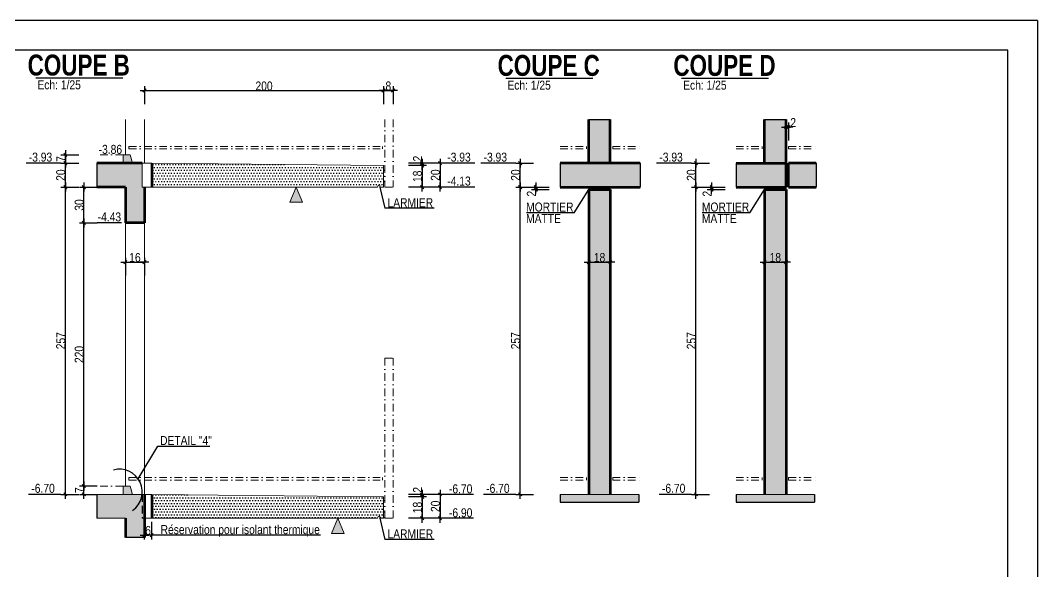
# Model space of a CAD drawing. Header units: millimetres. Extents: x 0 to 26138, y -32652 to 0.
# Drawn here: x 24436 to 26138, y -29374 to -28452 of the extents above; entities that cross this region are included whole.
import ezdxf
from ezdxf.enums import TextEntityAlignment as Align

# ---------------------------------------------------------------- set-up
doc = ezdxf.new("R2010")
doc.units = ezdxf.units.MM
doc.linetypes.add('CACHEX2', pattern=[19.05, 12.7, -6.35])
doc.linetypes.add('TIRETPTX2', pattern=[50.8, 25.4, -12.7, 0, -12.7])
for name, color, linetype in [('01-Cad  2', 1, 'Continuous'), ('01_cote_gen', 4, 'Continuous'), ('01_linteaux', 2, 'Continuous'), ('01_murs_sup', 2, 'CACHEX2'), ('01_poch_BN', 9, 'Continuous'), ('01_poch_murs', 253, 'Continuous'), ('01_texte', 230, 'Continuous'), ('AA_COTES', 2, 'Continuous')]:
    doc.layers.add(name, color=color, linetype=linetype)
doc.layers.add('01_murs_coup', color=5, linetype='Continuous', lineweight=60)
doc.layers.add('01_tram_axes', color=2, linetype='TIRETPTX2', lineweight=9)
doc.styles.add('ARIAL NA', font='ARIALN.TTF')
doc.styles.add('impact', font='impact.ttf')
doc.styles.add('STYLE2', font='ARIALN.TTF')
doc.dimstyles.new('JB25', dxfattribs={"dimscale": 0.1, "dimtxt": 150, "dimasz": 15, "dimexe": 0.1, "dimexo": 0.1, "dimgap": 0.09, "dimtad": 1, "dimdec": 1, "dimlfac": 0.5, "dimdsep": 46, "dimtxsty": 'STYLE2', "dimblk1": 'BOND_G', "dimblk2": 'BOND_D', "dimsah": 1, "dimcen": 1.5, "dimdle": 0.01, "dimse1": 1, "dimse2": 1, "dimclrd": 4, "dimclre": 2, "dimclrt": 6, "dimazin": 2, "dimtfac": 2.333333, "dimtdec": 1, "dimtix": 1, "dimtmove": 2, "dimatfit": 3, "dimldrblk": 'BOND_G', "dimfxl": 1, "dimtolj": 1, "dimtzin": 0, "dimarcsym": 0})
pattern_1 = [(0, (59.468, -5385.7843), (2.38125, 4.7625), [0, -4.7625])]

# ---------------------------------------------------------------- blocks, each defined once
blk = doc.blocks.new('BOND_G')
at = {"layer": 'AA_COTES', "color": 0}
for p, q in [((0, -5), (0, 15)), ((5, 0), (-5, 0)), ((1.8, 1.8), (-1.8, -1.8))]:
    blk.add_line(p, q, dxfattribs=at)
blk = doc.blocks.new('BOND_D')
at = {"layer": 'AA_COTES', "color": 0}
for p, q in [((5, 0), (-5, 0)), ((-1.8, -1.8), (1.8, 1.8)), ((0, 5), (0, -15))]:
    blk.add_line(p, q, dxfattribs=at)
blk = doc.blocks.new('*D3266')
at = {"layer": '01_cote_gen', "color": 4, "lineweight": -2, "transparency": 16777216}
blk.add_line((24645.1, -28569.7), (25042.1, -28569.7), dxfattribs=at)
at = {"layer": 'Defpoints', "color": 0, "transparency": 16777216}
for p in [(25043.6, -28569.7), (24643.6, -28644.6), (25043.6, -28664)]:
    blk.add_point(p, dxfattribs=at)
at = {"layer": '01_cote_gen', "color": 4, "lineweight": -2, "transparency": 16777216, "xscale": 1.5, "yscale": 1.5, "zscale": 1.5, "rotation": 180}
blk.add_blockref('BOND_G', (24643.6, -28569.7), dxfattribs=at)
at = {"layer": '01_cote_gen', "color": 4, "lineweight": -2, "transparency": 16777216, "xscale": 1.5, "yscale": 1.5, "zscale": 1.5}
blk.add_blockref('BOND_D', (25043.6, -28569.7), dxfattribs=at)
at = {"layer": '01_cote_gen', "color": 6, "lineweight": 0, "transparency": 16777216, "insert": (24843.6, -28562.1), "char_height": 15, "attachment_point": 5, "style": 'STYLE2'}
blk.add_mtext('\\A1;200', dxfattribs=at)
blk = doc.blocks.new('*D3280')
at = {"layer": '01_cote_gen', "color": 4, "lineweight": -2, "transparency": 16777216}
blk.add_line((25108, -28696.6), (25108, -28729.6), dxfattribs=at)
at = {"layer": 'Defpoints', "color": 0, "transparency": 16777216}
for p in [(25043.6, -28695.1), (25043.6, -28731.1), (25108, -28731.1)]:
    blk.add_point(p, dxfattribs=at)
at = {"layer": '01_cote_gen', "color": 4, "lineweight": -2, "transparency": 16777216, "xscale": 1.5, "yscale": 1.5, "zscale": 1.5}
for name, p, rotation in [('BOND_G', (25108, -28695.1), 90), ('BOND_D', (25108, -28731.1), 270)]:
    blk.add_blockref(name, p, dxfattribs=dict(at, rotation=rotation))
at = {"layer": '01_cote_gen', "color": 6, "lineweight": 0, "transparency": 16777216, "insert": (25100.3, -28713.1), "char_height": 15, "attachment_point": 5, "rotation": 90, "style": 'STYLE2'}
blk.add_mtext('\\A1;18', dxfattribs=at)
blk = doc.blocks.new('*D3281')
at = {"layer": '01_cote_gen', "color": 4, "lineweight": -2, "transparency": 16777216}
blk.add_line((25108, -28692.6), (25108, -28693.6), dxfattribs=at)
at = {"layer": 'Defpoints', "color": 0, "transparency": 16777216}
for p in [(24639.6, -28691.1), (25043.6, -28695.1), (25108, -28695.1)]:
    blk.add_point(p, dxfattribs=at)
at = {"layer": '01_cote_gen', "color": 4, "lineweight": -2, "transparency": 16777216, "xscale": 1.5, "yscale": 1.5, "zscale": 1.5}
for name, p, rotation in [('BOND_G', (25108, -28691.1), 90), ('BOND_D', (25108, -28695.1), 270)]:
    blk.add_blockref(name, p, dxfattribs=dict(at, rotation=rotation))
at = {"layer": '01_cote_gen', "color": 6, "lineweight": 0, "transparency": 16777216, "insert": (25100.4, -28683.5), "char_height": 15, "attachment_point": 5, "rotation": 90, "style": 'STYLE2'}
blk.add_mtext('\\A1;2', dxfattribs=at)
blk = doc.blocks.new('*D3267')
at = {"layer": '01_cote_gen', "color": 4, "lineweight": -2, "transparency": 16777216}
blk.add_line((25138.1, -28692.6), (25138.1, -28729.6), dxfattribs=at)
at = {"layer": 'Defpoints', "color": 0, "transparency": 16777216}
for p in [(25115.5, -28691.1), (25115.5, -28731.1), (25138.1, -28731.1)]:
    blk.add_point(p, dxfattribs=at)
at = {"layer": '01_cote_gen', "color": 4, "lineweight": -2, "transparency": 16777216, "xscale": 1.5, "yscale": 1.5, "zscale": 1.5}
for name, p, rotation in [('BOND_G', (25138.1, -28691.1), 90), ('BOND_D', (25138.1, -28731.1), 270)]:
    blk.add_blockref(name, p, dxfattribs=dict(at, rotation=rotation))
at = {"layer": '01_cote_gen', "color": 6, "lineweight": 0, "transparency": 16777216, "insert": (25130.4, -28711.1), "char_height": 15, "attachment_point": 5, "rotation": 90, "style": 'STYLE2'}
blk.add_mtext('\\A1;20', dxfattribs=at)
blk = doc.blocks.new('*D3282')
at = {"layer": '01_cote_gen', "color": 4, "lineweight": -2, "ltscale": 2, "transparency": 16777216}
blk.add_line((25045.1, -28569.7), (25058.1, -28569.7), dxfattribs=at)
at = {"layer": 'Defpoints', "color": 0, "ltscale": 2, "transparency": 16777216}
for p in [(25043.6, -28577.2), (25059.6, -28569.7), (25059.6, -28618)]:
    blk.add_point(p, dxfattribs=at)
at = {"layer": '01_cote_gen', "color": 4, "lineweight": -2, "ltscale": 2, "transparency": 16777216, "xscale": 1.5, "yscale": 1.5, "zscale": 1.5, "rotation": 180}
blk.add_blockref('BOND_G', (25043.6, -28569.7), dxfattribs=at)
at = {"layer": '01_cote_gen', "color": 4, "lineweight": -2, "ltscale": 2, "transparency": 16777216, "xscale": 1.5, "yscale": 1.5, "zscale": 1.5}
blk.add_blockref('BOND_D', (25059.6, -28569.7), dxfattribs=at)
at = {"layer": '01_cote_gen', "color": 6, "lineweight": 0, "ltscale": 2, "transparency": 16777216, "insert": (25051.6, -28562.1), "char_height": 15, "attachment_point": 5, "style": 'STYLE2'}
blk.add_mtext('\\A1;8', dxfattribs=at)
blk = doc.blocks.new('*D3283')
at = {"layer": '01_cote_gen', "color": 4, "lineweight": -2, "transparency": 16777216}
blk.add_line((25108, -29250.6), (25108, -29283.6), dxfattribs=at)
at = {"layer": 'Defpoints', "color": 0, "transparency": 16777216}
for p in [(25043.6, -29249.1), (25043.6, -29285.1), (25108, -29285.1)]:
    blk.add_point(p, dxfattribs=at)
at = {"layer": '01_cote_gen', "color": 4, "lineweight": -2, "transparency": 16777216, "xscale": 1.5, "yscale": 1.5, "zscale": 1.5}
for name, p, rotation in [('BOND_G', (25108, -29249.1), 90), ('BOND_D', (25108, -29285.1), 270)]:
    blk.add_blockref(name, p, dxfattribs=dict(at, rotation=rotation))
at = {"layer": '01_cote_gen', "color": 6, "lineweight": 0, "transparency": 16777216, "insert": (25100.3, -29267.1), "char_height": 15, "attachment_point": 5, "rotation": 90, "style": 'STYLE2'}
blk.add_mtext('\\A1;18', dxfattribs=at)
blk = doc.blocks.new('*D3268')
at = {"layer": '01_cote_gen', "color": 4, "lineweight": -2, "transparency": 16777216}
blk.add_line((25138.1, -29246.6), (25138.1, -29283.6), dxfattribs=at)
at = {"layer": 'Defpoints', "color": 0, "transparency": 16777216}
for p in [(25115.5, -29245.1), (25115.5, -29285.1), (25138.1, -29285.1)]:
    blk.add_point(p, dxfattribs=at)
at = {"layer": '01_cote_gen', "color": 4, "lineweight": -2, "transparency": 16777216, "xscale": 1.5, "yscale": 1.5, "zscale": 1.5}
for name, p, rotation in [('BOND_G', (25138.1, -29245.1), 90), ('BOND_D', (25138.1, -29285.1), 270)]:
    blk.add_blockref(name, p, dxfattribs=dict(at, rotation=rotation))
at = {"layer": '01_cote_gen', "color": 6, "lineweight": 0, "transparency": 16777216, "insert": (25130.4, -29265.1), "char_height": 15, "attachment_point": 5, "rotation": 90, "style": 'STYLE2'}
blk.add_mtext('\\A1;20', dxfattribs=at)
blk = doc.blocks.new('*D3269')
at = {"layer": '01_cote_gen', "color": 4, "lineweight": -2, "transparency": 16777216}
blk.add_line((25108, -29246.6), (25108, -29247.6), dxfattribs=at)
at = {"layer": 'Defpoints', "color": 0, "transparency": 16777216}
for p in [(24639.6, -29245.1), (25043.6, -29249.1), (25108, -29249.1)]:
    blk.add_point(p, dxfattribs=at)
at = {"layer": '01_cote_gen', "color": 4, "lineweight": -2, "transparency": 16777216, "xscale": 1.5, "yscale": 1.5, "zscale": 1.5}
for name, p, rotation in [('BOND_G', (25108, -29245.1), 90), ('BOND_D', (25108, -29249.1), 270)]:
    blk.add_blockref(name, p, dxfattribs=dict(at, rotation=rotation))
at = {"layer": '01_cote_gen', "color": 6, "lineweight": 0, "transparency": 16777216, "insert": (25100.4, -29237.5), "char_height": 15, "attachment_point": 5, "rotation": 90, "style": 'STYLE2'}
blk.add_mtext('\\A1;2', dxfattribs=at)
blk = doc.blocks.new('*D3284')
at = {"layer": '01_cote_gen', "color": 4, "lineweight": -2, "ltscale": 0.1, "transparency": 16777216}
blk.add_line((24542.1, -29243.6), (24542.1, -29232.6), dxfattribs=at)
at = {"layer": 'Defpoints', "color": 0, "ltscale": 0.1, "transparency": 16777216}
for p in [(24542.1, -29231.1), (24563.9, -29231.1), (24563.9, -29245.1)]:
    blk.add_point(p, dxfattribs=at)
at = {"layer": '01_cote_gen', "color": 4, "lineweight": -2, "ltscale": 0.1, "transparency": 16777216, "xscale": 1.5, "yscale": 1.5, "zscale": 1.5}
for name, p, rotation in [('BOND_D', (24542.1, -29231.1), 90), ('BOND_G', (24542.1, -29245.1), 270)]:
    blk.add_blockref(name, p, dxfattribs=dict(at, rotation=rotation))
at = {"layer": '01_cote_gen', "color": 6, "ltscale": 0.1, "transparency": 16777216, "insert": (24534.6, -29238.1), "char_height": 15, "attachment_point": 5, "rotation": 90, "style": 'STYLE2'}
blk.add_mtext('\\A1;7', dxfattribs=at)
blk = doc.blocks.new('*D3285')
at = {"layer": '01_cote_gen', "color": 4, "lineweight": -2, "ltscale": 0.1, "transparency": 16777216}
blk.add_line((24542.1, -29229.6), (24542.1, -28792.6), dxfattribs=at)
at = {"layer": 'Defpoints', "color": 0, "ltscale": 0.1, "transparency": 16777216}
for p in [(24542.1, -28791.1), (24611.6, -28791.1), (24564.6, -29231.1)]:
    blk.add_point(p, dxfattribs=at)
at = {"layer": '01_cote_gen', "color": 4, "lineweight": -2, "ltscale": 0.1, "transparency": 16777216, "xscale": 1.5, "yscale": 1.5, "zscale": 1.5}
for name, p, rotation in [('BOND_D', (24542.1, -28791.1), 90), ('BOND_G', (24542.1, -29231.1), 270)]:
    blk.add_blockref(name, p, dxfattribs=dict(at, rotation=rotation))
at = {"layer": '01_cote_gen', "color": 6, "ltscale": 0.1, "transparency": 16777216, "insert": (24534.4, -29011.1), "char_height": 15, "attachment_point": 5, "rotation": 90, "style": 'STYLE2'}
blk.add_mtext('\\A1;220', dxfattribs=at)
blk = doc.blocks.new('*D3286')
at = {"layer": '01_cote_gen', "color": 4, "lineweight": -2, "ltscale": 0.1, "transparency": 16777216}
blk.add_line((24511.2, -29243.6), (24511.2, -28732.6), dxfattribs=at)
at = {"layer": 'Defpoints', "color": 0, "ltscale": 0.1, "transparency": 16777216}
for p in [(24511.2, -28731.1), (24587.7, -28731.1), (24601.7, -29245.1)]:
    blk.add_point(p, dxfattribs=at)
at = {"layer": '01_cote_gen', "color": 4, "lineweight": -2, "ltscale": 0.1, "transparency": 16777216, "xscale": 1.5, "yscale": 1.5, "zscale": 1.5}
for name, p, rotation in [('BOND_D', (24511.2, -28731.1), 90), ('BOND_G', (24511.2, -29245.1), 270)]:
    blk.add_blockref(name, p, dxfattribs=dict(at, rotation=rotation))
at = {"layer": '01_cote_gen', "color": 6, "ltscale": 0.1, "transparency": 16777216, "insert": (24503.5, -28988.1), "char_height": 15, "attachment_point": 5, "rotation": 90, "style": 'STYLE2'}
blk.add_mtext('\\A1;257', dxfattribs=at)
blk = doc.blocks.new('*D3287')
at = {"layer": '01_cote_gen', "color": 4, "lineweight": -2, "ltscale": 0.1, "transparency": 16777216}
blk.add_line((24542.1, -28789.6), (24542.1, -28732.6), dxfattribs=at)
at = {"layer": 'Defpoints', "color": 0, "ltscale": 0.1, "transparency": 16777216}
for p in [(24542.1, -28731.1), (24611.6, -28731.1), (24611.6, -28791.1)]:
    blk.add_point(p, dxfattribs=at)
at = {"layer": '01_cote_gen', "color": 4, "lineweight": -2, "ltscale": 0.1, "transparency": 16777216, "xscale": 1.5, "yscale": 1.5, "zscale": 1.5}
for name, p, rotation in [('BOND_D', (24542.1, -28731.1), 90), ('BOND_G', (24542.1, -28791.1), 270)]:
    blk.add_blockref(name, p, dxfattribs=dict(at, rotation=rotation))
at = {"layer": '01_cote_gen', "color": 6, "ltscale": 0.1, "transparency": 16777216, "insert": (24534.4, -28761.1), "char_height": 15, "attachment_point": 5, "rotation": 90, "style": 'STYLE2'}
blk.add_mtext('\\A1;30', dxfattribs=at)
blk = doc.blocks.new('*D3288')
at = {"layer": '01_cote_gen', "color": 4, "lineweight": -2, "ltscale": 0.1, "transparency": 16777216}
blk.add_line((24511.2, -28729.6), (24511.2, -28692.6), dxfattribs=at)
at = {"layer": 'Defpoints', "color": 0, "ltscale": 0.1, "transparency": 16777216}
for p in [(24511.2, -28691.1), (24571.5, -28691.1), (24575.9, -28731.1)]:
    blk.add_point(p, dxfattribs=at)
at = {"layer": '01_cote_gen', "color": 4, "lineweight": -2, "ltscale": 0.1, "transparency": 16777216, "xscale": 1.5, "yscale": 1.5, "zscale": 1.5}
for name, p, rotation in [('BOND_D', (24511.2, -28691.1), 90), ('BOND_G', (24511.2, -28731.1), 270)]:
    blk.add_blockref(name, p, dxfattribs=dict(at, rotation=rotation))
at = {"layer": '01_cote_gen', "color": 6, "ltscale": 0.1, "transparency": 16777216, "insert": (24503.5, -28711.1), "char_height": 15, "attachment_point": 5, "rotation": 90, "style": 'STYLE2'}
blk.add_mtext('\\A1;20', dxfattribs=at)
blk = doc.blocks.new('*D3289')
at = {"layer": '01_cote_gen', "color": 4, "lineweight": -2, "ltscale": 0.1, "transparency": 16777216}
blk.add_line((24511.2, -28689.6), (24511.2, -28678.6), dxfattribs=at)
at = {"layer": 'Defpoints', "color": 0, "ltscale": 0.1, "transparency": 16777216}
for p in [(24511.2, -28677.1), (24563.9, -28677.1), (24563.9, -28691.1)]:
    blk.add_point(p, dxfattribs=at)
at = {"layer": '01_cote_gen', "color": 4, "lineweight": -2, "ltscale": 0.1, "transparency": 16777216, "xscale": 1.5, "yscale": 1.5, "zscale": 1.5}
for name, p, rotation in [('BOND_D', (24511.2, -28677.1), 90), ('BOND_G', (24511.2, -28691.1), 270)]:
    blk.add_blockref(name, p, dxfattribs=dict(at, rotation=rotation))
at = {"layer": '01_cote_gen', "color": 6, "ltscale": 0.1, "transparency": 16777216, "insert": (24503.7, -28684.1), "char_height": 15, "attachment_point": 5, "rotation": 90, "style": 'STYLE2'}
blk.add_mtext('\\A1;7', dxfattribs=at)
blk = doc.blocks.new('*D3290')
at = {"layer": '01_cote_gen', "color": 4, "lineweight": -2, "ltscale": 0.1, "transparency": 16777216}
blk.add_line((24654.1, -29313.3), (24645.1, -29313.3), dxfattribs=at)
at = {"layer": 'Defpoints', "color": 0, "ltscale": 0.1, "transparency": 16777216}
for p in [(24643.6, -29281.1), (24655.6, -29285.1), (24643.6, -29313.3)]:
    blk.add_point(p, dxfattribs=at)
at = {"layer": '01_cote_gen', "color": 4, "lineweight": -2, "ltscale": 0.1, "transparency": 16777216, "xscale": 1.5, "yscale": 1.5, "zscale": 1.5, "rotation": 180}
blk.add_blockref('BOND_D', (24643.6, -29313.3), dxfattribs=at)
at = {"layer": '01_cote_gen', "color": 4, "lineweight": -2, "ltscale": 0.1, "transparency": 16777216, "xscale": 1.5, "yscale": 1.5, "zscale": 1.5}
blk.add_blockref('BOND_G', (24655.6, -29313.3), dxfattribs=at)
at = {"layer": '01_cote_gen', "color": 6, "ltscale": 0.1, "transparency": 16777216, "insert": (24649.6, -29305.6), "char_height": 15, "attachment_point": 5, "style": 'STYLE2'}
blk.add_mtext('\\A1;6', dxfattribs=at)
blk = doc.blocks.new('*D3292')
at = {"layer": '01_cote_gen', "color": 4, "lineweight": -2, "ltscale": 0.1, "transparency": 16777216}
blk.add_line((24613.1, -28856.7), (24642.1, -28856.7), dxfattribs=at)
at = {"layer": 'Defpoints', "color": 0, "ltscale": 0.1, "transparency": 16777216}
for p in [(24643.6, -28856.7), (24611.6, -28887.8), (24643.6, -28887.8)]:
    blk.add_point(p, dxfattribs=at)
at = {"layer": '01_cote_gen', "color": 4, "lineweight": -2, "ltscale": 0.1, "transparency": 16777216, "xscale": 1.5, "yscale": 1.5, "zscale": 1.5, "rotation": 180}
blk.add_blockref('BOND_G', (24611.6, -28856.7), dxfattribs=at)
at = {"layer": '01_cote_gen', "color": 4, "lineweight": -2, "ltscale": 0.1, "transparency": 16777216, "xscale": 1.5, "yscale": 1.5, "zscale": 1.5}
blk.add_blockref('BOND_D', (24643.6, -28856.7), dxfattribs=at)
at = {"layer": '01_cote_gen', "color": 6, "ltscale": 0.1, "transparency": 16777216, "insert": (24627.6, -28849), "char_height": 15, "attachment_point": 5, "style": 'STYLE2'}
blk.add_mtext('\\A1;16', dxfattribs=at)
blk = doc.blocks.new('*D3294')
at = {"layer": '01_cote_gen', "color": 4, "lineweight": -2, "ltscale": 0.1, "transparency": 16777216}
blk.add_line((25272.2, -29243.6), (25272.2, -28732.6), dxfattribs=at)
at = {"layer": 'Defpoints', "color": 0, "ltscale": 0.1, "transparency": 16777216}
for p in [(25272.2, -28731.1), (25339.3, -28731.1), (25339.3, -29245.1)]:
    blk.add_point(p, dxfattribs=at)
at = {"layer": '01_cote_gen', "color": 4, "lineweight": -2, "ltscale": 0.1, "transparency": 16777216, "xscale": 1.5, "yscale": 1.5, "zscale": 1.5}
for name, p, rotation in [('BOND_D', (25272.2, -28731.1), 90), ('BOND_G', (25272.2, -29245.1), 270)]:
    blk.add_blockref(name, p, dxfattribs=dict(at, rotation=rotation))
at = {"layer": '01_cote_gen', "color": 6, "ltscale": 0.1, "transparency": 16777216, "insert": (25264.5, -28988.1), "char_height": 15, "attachment_point": 5, "rotation": 90, "style": 'STYLE2'}
blk.add_mtext('\\A1;257', dxfattribs=at)
blk = doc.blocks.new('*D3295')
at = {"layer": '01_cote_gen', "color": 4, "lineweight": -2, "ltscale": 0.1, "transparency": 16777216}
blk.add_line((25272.2, -28729.6), (25272.2, -28692.6), dxfattribs=at)
at = {"layer": 'Defpoints', "color": 0, "ltscale": 0.1, "transparency": 16777216}
for p in [(25272.2, -28691.1), (25339.3, -28691.1), (25339.3, -28731.1)]:
    blk.add_point(p, dxfattribs=at)
at = {"layer": '01_cote_gen', "color": 4, "lineweight": -2, "ltscale": 0.1, "transparency": 16777216, "xscale": 1.5, "yscale": 1.5, "zscale": 1.5}
for name, p, rotation in [('BOND_D', (25272.2, -28691.1), 90), ('BOND_G', (25272.2, -28731.1), 270)]:
    blk.add_blockref(name, p, dxfattribs=dict(at, rotation=rotation))
at = {"layer": '01_cote_gen', "color": 6, "ltscale": 0.1, "transparency": 16777216, "insert": (25264.5, -28711.1), "char_height": 15, "attachment_point": 5, "rotation": 90, "style": 'STYLE2'}
blk.add_mtext('\\A1;20', dxfattribs=at)
blk = doc.blocks.new('*D3296')
at = {"layer": '01_cote_gen', "color": 4, "lineweight": -2, "ltscale": 0.1, "transparency": 16777216}
blk.add_line((25298.4, -28733.6), (25298.4, -28732.6), dxfattribs=at)
at = {"layer": 'Defpoints', "color": 0, "ltscale": 0.1, "transparency": 16777216}
for p in [(25298.4, -28731.1), (25405, -28731.1), (25405, -28735.1)]:
    blk.add_point(p, dxfattribs=at)
at = {"layer": '01_cote_gen', "color": 4, "lineweight": -2, "ltscale": 0.1, "transparency": 16777216, "xscale": 1.5, "yscale": 1.5, "zscale": 1.5}
for name, p, rotation in [('BOND_D', (25298.4, -28731.1), 90), ('BOND_G', (25298.4, -28735.1), 270)]:
    blk.add_blockref(name, p, dxfattribs=dict(at, rotation=rotation))
at = {"layer": '01_cote_gen', "color": 6, "ltscale": 0.1, "transparency": 16777216, "insert": (25290.9, -28742.2), "char_height": 15, "attachment_point": 5, "rotation": 90, "style": 'STYLE2'}
blk.add_mtext('\\A1;2', dxfattribs=at)
blk = doc.blocks.new('*D3297')
at = {"layer": '01_cote_gen', "color": 4, "lineweight": -2, "ltscale": 0.1, "transparency": 16777216}
blk.add_line((25388.5, -28856.7), (25421.5, -28856.7), dxfattribs=at)
at = {"layer": 'Defpoints', "color": 0, "ltscale": 0.1, "transparency": 16777216}
for p in [(25387, -28852.3), (25423, -28852.3), (25423, -28856.7)]:
    blk.add_point(p, dxfattribs=at)
at = {"layer": '01_cote_gen', "color": 4, "lineweight": -2, "ltscale": 0.1, "transparency": 16777216, "xscale": 1.5, "yscale": 1.5, "zscale": 1.5, "rotation": 180}
blk.add_blockref('BOND_G', (25387, -28856.7), dxfattribs=at)
at = {"layer": '01_cote_gen', "color": 4, "lineweight": -2, "ltscale": 0.1, "transparency": 16777216, "xscale": 1.5, "yscale": 1.5, "zscale": 1.5}
blk.add_blockref('BOND_D', (25423, -28856.7), dxfattribs=at)
at = {"layer": '01_cote_gen', "color": 6, "ltscale": 0.1, "transparency": 16777216, "insert": (25405, -28849), "char_height": 15, "attachment_point": 5, "style": 'STYLE2'}
blk.add_mtext('\\A1;18', dxfattribs=at)
blk = doc.blocks.new('*D3298')
at = {"layer": '01_cote_gen', "color": 4, "lineweight": -2, "ltscale": 0.1, "transparency": 16777216}
blk.add_line((25566.3, -29243.6), (25566.3, -28732.6), dxfattribs=at)
at = {"layer": 'Defpoints', "color": 0, "ltscale": 0.1, "transparency": 16777216}
for p in [(25566.3, -28731.1), (25721.1, -28731.1), (25633.3, -29245.1)]:
    blk.add_point(p, dxfattribs=at)
at = {"layer": '01_cote_gen', "color": 4, "lineweight": -2, "ltscale": 0.1, "transparency": 16777216, "xscale": 1.5, "yscale": 1.5, "zscale": 1.5}
for name, p, rotation in [('BOND_D', (25566.3, -28731.1), 90), ('BOND_G', (25566.3, -29245.1), 270)]:
    blk.add_blockref(name, p, dxfattribs=dict(at, rotation=rotation))
at = {"layer": '01_cote_gen', "color": 6, "ltscale": 0.1, "transparency": 16777216, "insert": (25558.6, -28988.1), "char_height": 15, "attachment_point": 5, "rotation": 90, "style": 'STYLE2'}
blk.add_mtext('\\A1;257', dxfattribs=at)
blk = doc.blocks.new('*D3293')
at = {"layer": '01_cote_gen', "color": 4, "lineweight": -2, "ltscale": 0.1, "transparency": 16777216}
blk.add_line((25566.3, -28729.6), (25566.3, -28692.6), dxfattribs=at)
at = {"layer": 'Defpoints', "color": 0, "ltscale": 0.1, "transparency": 16777216}
for p in [(25566.3, -28691.1), (25633.3, -28691.1), (25633.3, -28731.1)]:
    blk.add_point(p, dxfattribs=at)
at = {"layer": '01_cote_gen', "color": 4, "lineweight": -2, "ltscale": 0.1, "transparency": 16777216, "xscale": 1.5, "yscale": 1.5, "zscale": 1.5}
for name, p, rotation in [('BOND_D', (25566.3, -28691.1), 90), ('BOND_G', (25566.3, -28731.1), 270)]:
    blk.add_blockref(name, p, dxfattribs=dict(at, rotation=rotation))
at = {"layer": '01_cote_gen', "color": 6, "ltscale": 0.1, "transparency": 16777216, "insert": (25558.6, -28711.1), "char_height": 15, "attachment_point": 5, "rotation": 90, "style": 'STYLE2'}
blk.add_mtext('\\A1;20', dxfattribs=at)
blk = doc.blocks.new('*D3299')
at = {"layer": '01_cote_gen', "color": 4, "lineweight": -2, "ltscale": 0.1, "transparency": 16777216}
blk.add_line((25592.5, -28733.6), (25592.5, -28732.6), dxfattribs=at)
at = {"layer": 'Defpoints', "color": 0, "ltscale": 0.1, "transparency": 16777216}
for p in [(25592.5, -28731.1), (25699.1, -28731.1), (25699.1, -28735.1)]:
    blk.add_point(p, dxfattribs=at)
at = {"layer": '01_cote_gen', "color": 4, "lineweight": -2, "ltscale": 0.1, "transparency": 16777216, "xscale": 1.5, "yscale": 1.5, "zscale": 1.5}
for name, p, rotation in [('BOND_D', (25592.5, -28731.1), 90), ('BOND_G', (25592.5, -28735.1), 270)]:
    blk.add_blockref(name, p, dxfattribs=dict(at, rotation=rotation))
at = {"layer": '01_cote_gen', "color": 6, "ltscale": 0.1, "transparency": 16777216, "insert": (25584.9, -28742.2), "char_height": 15, "attachment_point": 5, "rotation": 90, "style": 'STYLE2'}
blk.add_mtext('\\A1;2', dxfattribs=at)
blk = doc.blocks.new('*D3300')
at = {"layer": '01_cote_gen', "color": 4, "lineweight": -2, "ltscale": 0.1, "transparency": 16777216}
blk.add_line((25682.6, -28856.7), (25715.6, -28856.7), dxfattribs=at)
at = {"layer": 'Defpoints', "color": 0, "ltscale": 0.1, "transparency": 16777216}
for p in [(25681.1, -28852.3), (25717.1, -28852.3), (25717.1, -28856.7)]:
    blk.add_point(p, dxfattribs=at)
at = {"layer": '01_cote_gen', "color": 4, "lineweight": -2, "ltscale": 0.1, "transparency": 16777216, "xscale": 1.5, "yscale": 1.5, "zscale": 1.5, "rotation": 180}
blk.add_blockref('BOND_G', (25681.1, -28856.7), dxfattribs=at)
at = {"layer": '01_cote_gen', "color": 4, "lineweight": -2, "ltscale": 0.1, "transparency": 16777216, "xscale": 1.5, "yscale": 1.5, "zscale": 1.5}
blk.add_blockref('BOND_D', (25717.1, -28856.7), dxfattribs=at)
at = {"layer": '01_cote_gen', "color": 6, "ltscale": 0.1, "transparency": 16777216, "insert": (25699.1, -28849), "char_height": 15, "attachment_point": 5, "style": 'STYLE2'}
blk.add_mtext('\\A1;18', dxfattribs=at)
blk = doc.blocks.new('*D3301')
at = {"layer": '01_cote_gen', "color": 4, "lineweight": -2, "ltscale": 0.1, "transparency": 16777216}
blk.add_line((25718.6, -28630.8), (25719.6, -28630.8), dxfattribs=at)
at = {"layer": 'Defpoints', "color": 0, "ltscale": 0.1, "transparency": 16777216}
for p in [(25717.1, -28638.7), (25721.1, -28630.8), (25721.1, -28691.1)]:
    blk.add_point(p, dxfattribs=at)
at = {"layer": '01_cote_gen', "color": 4, "lineweight": -2, "ltscale": 0.1, "transparency": 16777216, "xscale": 1.5, "yscale": 1.5, "zscale": 1.5, "rotation": 180}
blk.add_blockref('BOND_G', (25717.1, -28630.8), dxfattribs=at)
at = {"layer": '01_cote_gen', "color": 4, "lineweight": -2, "ltscale": 0.1, "transparency": 16777216, "xscale": 1.5, "yscale": 1.5, "zscale": 1.5}
blk.add_blockref('BOND_D', (25721.1, -28630.8), dxfattribs=at)
at = {"layer": '01_cote_gen', "color": 6, "ltscale": 0.1, "transparency": 16777216, "insert": (25729, -28623.2), "char_height": 15, "attachment_point": 5, "style": 'STYLE2'}
blk.add_mtext('\\A1;2', dxfattribs=at)

msp = doc.modelspace()

# ---------------------------------------------------------------- hatches: boundary and pattern name
at = {"layer": '01_poch_BN', "ltscale": 0.1}
h = msp.add_hatch(color=256, dxfattribs=at)
h.dxf.hatch_style = 1
h.paths.add_polyline_path([(25423.02, -28618.01), (25387.02, -28618.01), (25387.02, -28691.13), (25423.02, -28691.13)])
h = msp.add_hatch(color=256, dxfattribs=at)
h.dxf.hatch_style = 1
h.paths.add_polyline_path([(25717.1, -28618.01), (25681.1, -28618.01), (25681.1, -28691.13), (25717.1, -28691.13)])
h.paths.add_polyline_path([(25717.1, -28691.13), (25633.33, -28691.13), (25633.33, -28731.13), (25717.1, -28731.13)])
h.paths.add_polyline_path([(25767.21, -28691.13), (25721.1, -28691.13), (25721.1, -28731.13), (25767.21, -28731.13)])
h.paths.add_polyline_path([(25717.1, -28735.13), (25681.1, -28735.13), (25681.1, -29245.13), (25717.1, -29245.13)])
h.paths.add_polyline_path([(25764.86, -29245.13), (25633.33, -29245.13), (25633.33, -29258.07), (25764.86, -29258.07)])
h = msp.add_hatch(color=256, dxfattribs=at)
h.dxf.hatch_style = 1
h.paths.add_polyline_path([(24619.62, -28677.13), (24607.62, -28677.13), (24607.62, -28691.13), (24623.62, -28691.13)])
h.paths.add_polyline_path([(24639.62, -28691.13), (24563.86, -28691.13), (24563.86, -28731.13), (24611.62, -28731.13), (24611.62, -28791.13), (24643.62, -28791.13), (24643.62, -28731.13), (24639.62, -28731.13)])
h = msp.add_hatch(color=256, dxfattribs=at)
h.dxf.hatch_style = 1
h.paths.add_polyline_path([(25473.13, -28691.13), (25339.26, -28691.13), (25339.26, -28731.13), (25473.13, -28731.13)])
h.paths.add_polyline_path([(25423.02, -28735.13), (25387.02, -28735.13), (25387.02, -29245.13), (25423.02, -29245.13)])
h.paths.add_polyline_path([(25470.79, -29245.13), (25339.26, -29245.13), (25339.26, -29258.07), (25470.79, -29258.07)])
h = msp.add_hatch(color=256, dxfattribs=at)
h.dxf.hatch_style = 1
h.paths.add_polyline_path([(24643.62, -29245.13), (24639.62, -29245.13), (24563.86, -29245.13), (24563.86, -29285.13), (24611.62, -29285.13), (24611.62, -29317.13), (24643.62, -29317.13)])
h.paths.add_polyline_path([(24619.62, -29231.13), (24607.62, -29231.13), (24607.62, -29245.13), (24623.62, -29245.13)])
at = {"layer": '01_poch_murs', "ltscale": 0.1}
h = msp.add_hatch(dxfattribs=at)
h.set_pattern_fill('DOTS', color=256, scale=3)
h.set_pattern_definition(pattern_1)
h.paths.add_polyline_path([(25043.62, -28695.13), (24655.62, -28691.13), (24655.62, -28731.13), (25033.62, -28731.13, -0.4142136), (25037.62, -28727.13), (25037.62, -28731.13), (25043.62, -28731.13)])
h = msp.add_hatch(dxfattribs=at)
h.set_pattern_fill('ANSI31', color=256)
h.set_pattern_definition([(45, (-89.8275, -5496.11), (-2.24506403, 2.24506403), [])])
h.paths.add_polyline_path([(25423.02, -28731.13), (25387.02, -28731.13), (25387.02, -28735.13), (25423.02, -28735.13)])
h = msp.add_hatch(dxfattribs=at)
h.set_pattern_fill('ANSI31', color=256)
h.set_pattern_definition([(45, (204.2497, -5496.11), (-2.24506403, 2.24506403), [])])
h.paths.add_polyline_path([(25717.1, -28731.13), (25681.1, -28731.13), (25681.1, -28735.13), (25717.1, -28735.13)])
h = msp.add_hatch(dxfattribs=at)
h.set_pattern_fill('DOTS', color=256, scale=3)
h.set_pattern_definition(pattern_1)
h.paths.add_polyline_path([(25043.62, -29249.13), (24655.62, -29245.29), (24655.62, -29285.13), (25033.62, -29285.13, -0.4142136), (25037.62, -29281.13), (25037.62, -29285.13), (25043.62, -29285.13)])

# ---------------------------------------------------------------- linework, layer by layer
at = {"layer": '01-Cad  2'}
for p, q in [((26138.02, -28452.24), (19319.51, -28452.24)), ((26138.02, -28452.24), (26138.02, -31167.24)), ((26088.02, -28502.24), (19369.51, -28502.24)), ((26088.02, -31167.24), (26088.02, -28502.24))]:
    msp.add_line(p, q, dxfattribs=at)
at = {"layer": '01_linteaux', "lineweight": 0}
for p, q in [((24611.62, -28618.01), (24611.62, -28677.13)), ((24643.62, -28618.01), (24643.62, -28691.17)), ((24655.62, -28691.29), (24639.62, -28691.13)), ((24655.62, -28731.13), (24643.62, -28731.13)), ((24897.4, -28731.13), (24886.75, -28756.62)), ((24897.4, -28731.13), (24908.06, -28756.62)), ((24886.75, -28756.62), (24908.06, -28756.62)), ((24611.62, -28791.13), (24611.62, -29231.13)), ((24643.62, -28791.13), (24643.62, -29245.13)), ((24643.62, -29245.13), (24655.62, -29245.29)), ((24655.62, -29285.13), (24639.62, -29285.13)), ((24967.18, -29285.13), (24956.53, -29310.62)), ((24967.18, -29285.13), (24977.83, -29310.62)), ((24956.53, -29310.62), (24977.83, -29310.62))]:
    msp.add_line(p, q, dxfattribs=at)
for points in [[(24897.4, -28731.13), (24886.75, -28756.62), (24908.06, -28756.62)], [(24967.18, -29285.13), (24956.53, -29310.62), (24977.83, -29310.62)]]:
    msp.add_solid(points, dxfattribs=at)
at = {"layer": '01_murs_coup'}
for p, q in [((25387.02, -28691.13), (25387.02, -28618.01)), ((25423.02, -28691.13), (25423.02, -28618.01)), ((25681.1, -28691.13), (25681.1, -28618.01)), ((25717.1, -28731.13), (25717.1, -28618.01)), ((24639.62, -28691.13), (24563.86, -28691.13)), ((24655.62, -28691.29), (24655.62, -28731.13)), ((25473.13, -28691.13), (25339.26, -28691.13)), ((25633.33, -28691.13), (25717.1, -28691.13)), ((25767.21, -28691.13), (25721.1, -28691.13)), ((25721.1, -28731.13), (25721.1, -28691.13)), ((24611.62, -28731.13), (24563.86, -28731.13)), ((24611.62, -28731.13), (24611.62, -28791.13)), ((24643.62, -28731.13), (24643.62, -28791.13)), ((25339.26, -28731.13), (25473.13, -28731.13)), ((25633.33, -28731.13), (25717.1, -28731.13)), ((25721.1, -28731.13), (25767.21, -28731.13)), ((25387.02, -28735.13), (25387.02, -29245.13)), ((25387.02, -28735.13), (25423.02, -28735.13)), ((25423.02, -28735.13), (25423.02, -29245.13)), ((25681.1, -28735.13), (25681.1, -29245.13)), ((25681.1, -28735.13), (25717.1, -28735.13)), ((25717.1, -28735.13), (25717.1, -29245.13)), ((24643.62, -28791.13), (24611.62, -28791.13)), ((24643.62, -29245.13), (24643.62, -29317.13)), ((24655.62, -29245.29), (24655.62, -29285.13)), ((24611.62, -29285.13), (24611.62, -29317.13))]:
    msp.add_line(p, q, dxfattribs=at)
at = {"layer": '01_murs_coup', "linetype": 'Continuous', "lineweight": 0}
for p, q in [((24607.62, -28677.13), (24619.62, -28677.13)), ((24607.62, -28677.13), (24607.62, -28691.13)), ((24619.62, -28677.13), (24623.62, -28691.13)), ((24639.62, -28691.13), (24639.62, -28731.13)), ((24655.62, -28691.13), (25043.62, -28695.13)), ((25043.62, -28695.13), (25043.62, -28731.13)), ((24639.62, -28731.13), (24643.62, -28731.13)), ((24655.62, -28731.13), (25033.62, -28731.13)), ((25037.62, -28727.13), (25037.62, -28731.13)), ((25037.62, -28731.13), (25043.62, -28731.13)), ((24607.62, -29231.13), (24619.62, -29231.13)), ((24607.62, -29231.13), (24607.62, -29245.13)), ((24619.62, -29231.13), (24623.62, -29245.13)), ((24563.86, -29245.13), (24639.62, -29245.13)), ((24639.62, -29245.13), (24643.62, -29245.13)), ((24655.62, -29245.29), (25043.62, -29249.13)), ((25043.62, -29249.13), (25043.62, -29285.13)), ((25339.26, -29245.13), (25470.79, -29245.13)), ((25633.33, -29245.13), (25764.86, -29245.13)), ((24611.62, -29285.13), (24563.86, -29285.13)), ((24655.62, -29285.13), (25033.62, -29285.13)), ((25037.62, -29281.13), (25037.62, -29285.13)), ((25037.62, -29285.13), (25043.62, -29285.13))]:
    msp.add_line(p, q, dxfattribs=at)
for centre in [(25037.62, -28731.13), (25037.62, -29285.13)]:
    msp.add_arc(centre, 4, 90, 180, dxfattribs=at)
at = {"layer": '01_murs_sup'}
msp.add_line((24639.62, -29245.13), (24639.62, -29285.13), dxfattribs=at)
at = {"layer": '01_poch_BN', "ltscale": 0.1}
for p, q in [((25387.02, -28618.01), (25423.02, -28618.01)), ((25681.1, -28618.01), (25717.1, -28618.01)), ((24563.86, -28691.13), (24563.86, -28731.13)), ((25339.26, -28691.13), (25339.26, -28731.13)), ((25473.13, -28691.13), (25473.13, -28731.13)), ((25633.33, -28691.13), (25633.33, -28731.13)), ((25767.21, -28691.13), (25767.21, -28731.13)), ((24563.86, -29245.13), (24563.86, -29285.13)), ((25339.26, -29245.13), (25339.26, -29258.07)), ((25339.26, -29258.07), (25470.79, -29258.07)), ((25470.79, -29245.13), (25470.79, -29258.07)), ((25633.33, -29245.13), (25633.33, -29258.07)), ((25633.33, -29258.07), (25764.86, -29258.07)), ((25764.86, -29245.13), (25764.86, -29258.07)), ((24643.62, -29317.13), (24611.62, -29317.13))]:
    msp.add_line(p, q, dxfattribs=at)
at = {"layer": '01_texte'}
for p, q in [((24461.75, -28548.12), (24607.36, -28548.12)), ((25248.1, -28548.72), (25393.7, -28548.72)), ((25542.18, -28548.72), (25687.78, -28548.72)), ((24503.69, -28691.13), (24445.36, -28691.13)), ((25196.37, -28691.13), (25145.61, -28691.13)), ((25264.7, -28691.13), (25206.37, -28691.13)), ((25558.77, -28691.13), (25500.45, -28691.13)), ((25037.62, -28731.13), (25045.59, -28766.43)), ((25196.37, -28731.13), (25145.61, -28731.13)), ((25362.5, -28774.05), (25387.02, -28735.13)), ((25656.57, -28774.05), (25681.1, -28735.13)), ((25128.1, -28766.43), (25045.59, -28766.43)), ((25362.5, -28774.05), (25282.73, -28774.05)), ((25656.57, -28774.05), (25576.81, -28774.05)), ((24605.01, -28791.13), (24564.61, -28791.13)), ((24632.73, -29219.12), (24665.92, -29164.65)), ((24665.92, -29164.65), (24752.64, -29164.65)), ((24503.69, -29245.13), (24449.69, -29245.13)), ((25193.88, -29245.13), (25145.61, -29245.13)), ((25264.7, -29245.13), (25210.7, -29245.13)), ((25558.77, -29245.13), (25504.78, -29245.13)), ((25037.62, -29285.13), (25045.59, -29320.43)), ((25193.88, -29285.13), (25145.61, -29285.13)), ((24938.22, -29313.29), (24663.12, -29313.29)), ((25128.1, -29320.43), (25045.59, -29320.43))]:
    msp.add_line(p, q, dxfattribs=at)
msp.add_arc((24601.62, -29241.13), 38.11, 305.26313, 105.21393, dxfattribs=at)
at = {"layer": '01_tram_axes', "ltscale": 0.5}
for p, q in [((25045.62, -28618.01), (25045.62, -28731.13)), ((25059.62, -28618.01), (25059.62, -28731.13)), ((24617.41, -28663.13), (25041.62, -28663.13)), ((24617.41, -28663.13), (24617.41, -28667.13)), ((25041.62, -28663.13), (25041.62, -28667.13)), ((25339.26, -28663.13), (25383.02, -28663.13)), ((25383.02, -28667.13), (25383.02, -28663.13)), ((25427.02, -28667.13), (25427.02, -28663.13)), ((25427.02, -28663.13), (25473.13, -28663.13)), ((25633.33, -28663.13), (25677.1, -28663.13)), ((25677.1, -28667.13), (25677.1, -28663.13)), ((25721.1, -28667.13), (25721.1, -28663.13)), ((25721.1, -28663.13), (25767.21, -28663.13)), ((24607.62, -28677.13), (24563.86, -28677.13)), ((24617.41, -28667.13), (25041.62, -28667.13)), ((25339.26, -28667.13), (25383.02, -28667.13)), ((25427.02, -28667.13), (25473.13, -28667.13)), ((25633.33, -28667.13), (25677.1, -28667.13)), ((25721.1, -28667.13), (25767.21, -28667.13)), ((25045.62, -28731.13), (25059.62, -28731.13)), ((25387.02, -28735.13), (25387.02, -28731.13)), ((25423.02, -28735.13), (25423.02, -28731.13)), ((25681.1, -28735.13), (25681.1, -28731.13)), ((25717.1, -28735.13), (25717.1, -28731.13)), ((25045.62, -29017.13), (25059.62, -29017.13)), ((25045.62, -29017.13), (25045.62, -29285.13)), ((25059.62, -29017.13), (25059.62, -29285.13)), ((24617.41, -29217.13), (25041.62, -29217.13)), ((24617.41, -29217.13), (24617.41, -29221.13)), ((24617.41, -29221.13), (25041.62, -29221.13)), ((25041.62, -29217.13), (25041.62, -29221.13)), ((25339.26, -29217.13), (25383.02, -29217.13)), ((25339.26, -29221.13), (25383.02, -29221.13)), ((25383.02, -29221.13), (25383.02, -29217.13)), ((25427.02, -29221.13), (25427.02, -29217.13)), ((25427.02, -29217.13), (25473.13, -29217.13)), ((25427.02, -29221.13), (25473.13, -29221.13)), ((25633.33, -29217.13), (25677.1, -29217.13)), ((25633.33, -29221.13), (25677.1, -29221.13)), ((25677.1, -29221.13), (25677.1, -29217.13)), ((25721.1, -29221.13), (25721.1, -29217.13)), ((25721.1, -29217.13), (25767.21, -29217.13)), ((25721.1, -29221.13), (25767.21, -29221.13)), ((24607.62, -29231.13), (24563.86, -29231.13)), ((25045.62, -29285.13), (25059.62, -29285.13))]:
    msp.add_line(p, q, dxfattribs=at)

# ---------------------------------------------------------------- texts
at = {"layer": '01_texte', "style": 'impact'}
for s, p in [('COUPE B', (24533.57, -28527.02)), ('COUPE C', (25319.91, -28527.62)), ('COUPE D', (25613.99, -28527.62))]:
    msp.add_text(s, height=35, dxfattribs=at).set_placement(p, align=Align.MIDDLE)
at = {"layer": '01_texte'}
for s, style, p in [('Ech: 1/25', 'STYLE2', (24464.49, -28567.52)), ('Ech: 1/25', 'STYLE2', (25250.84, -28568.13)), ('Ech: 1/25', 'STYLE2', (25544.91, -28568.13)), ('-3.86', 'ARIAL NA', (24566.88, -28675.56)), ('-3.93', 'ARIAL NA', (24449.95, -28688.51)), ('-3.93', 'ARIAL NA', (25150.2, -28688.51)), ('-3.93', 'ARIAL NA', (25210.96, -28688.51)), ('-3.93', 'ARIAL NA', (25505.04, -28688.51)), ('-4.13', 'ARIAL NA', (25150.2, -28728.51)), ('LARMIER', 'ARIAL NA', (25050.18, -28764.73)), ('MORTIER', 'ARIAL NA', (25282.12, -28771.98)), ('MORTIER', 'ARIAL NA', (25576.2, -28771.98)), ('-4.43', 'ARIAL NA', (24565.24, -28788.51)), ('MATTE ', 'ARIAL NA', (25282.12, -28791.4)), ('MATTE ', 'ARIAL NA', (25576.2, -28791.4)), ('DETAIL "4"', 'ARIAL NA', (24669.74, -29162.49)), ('-6.70', 'ARIAL NA', (24454.28, -29242.51)), ('-6.70', 'ARIAL NA', (25153.04, -29243.4)), ('-6.70', 'ARIAL NA', (25215.29, -29242.51)), ('-6.70', 'ARIAL NA', (25509.37, -29242.51)), ('-6.90', 'ARIAL NA', (25153.04, -29283.4)), ('Réservation pour isolant thermique', 'ARIAL NA', (24670.55, -29311.55)), ('LARMIER', 'ARIAL NA', (25050.18, -29318.73))]:
    msp.add_text(s, height=15, dxfattribs=dict(at, style=style)).set_placement(p)

# ---------------------------------------------------------------- dimensions: what is measured, and where the dimension line sits
at = {"layer": '01_cote_gen', "lineweight": 0}
dim = msp.add_linear_dim(base=(25043.62, -28569.74), p1=(24643.62, -28644.62), p2=(25043.62, -28664.05), dimstyle='JB25', dxfattribs=at)
dim.commit()
dim.dimension.update_dxf_attribs({"geometry": '*D3266', "text_midpoint": (24843.62, -28562.08)})
at = {"layer": '01_cote_gen', "lineweight": 0, "ltscale": 2}
dim = msp.add_linear_dim(base=(25059.62, -28569.74), p1=(25043.62, -28577.24), p2=(25059.62, -28618.01), dimstyle='JB25', dxfattribs=at)
dim.commit()
dim.dimension.update_dxf_attribs({"geometry": '*D3282', "text_midpoint": (25051.62, -28562.08)})
at = {"layer": '01_cote_gen', "ltscale": 0.1}
dim = msp.add_linear_dim(base=(25721.1, -28630.75), p1=(25717.1, -28638.67), p2=(25721.1, -28691.13), dimstyle='JB25', dxfattribs=at)
dim.commit()
dim.dimension.update_dxf_attribs({"geometry": '*D3301', "text_midpoint": (25728.95, -28623.21), "dimtype": 160})
for base, p1, p2, picture, middle in [((24511.19, -28677.13), (24563.86, -28691.13), (24563.86, -28677.13), '*D3289', (24503.68, -28684.13)), ((24511.19, -28691.13), (24575.87, -28731.13), (24571.52, -28691.13), '*D3288', (24503.52, -28711.13)), ((25272.2, -28691.13), (25339.26, -28731.13), (25339.26, -28691.13), '*D3295', (25264.53, -28711.13)), ((25566.27, -28691.13), (25633.33, -28731.13), (25633.33, -28691.13), '*D3293', (25558.61, -28711.13)), ((24511.19, -28731.13), (24601.74, -29245.13), (24587.74, -28731.13), '*D3286', (24503.52, -28988.13)), ((24542.11, -28731.13), (24611.62, -28791.13), (24611.62, -28731.13), '*D3287', (24534.44, -28761.13)), ((25272.2, -28731.13), (25339.26, -29245.13), (25339.26, -28731.13), '*D3294', (25264.53, -28988.13)), ((25566.27, -28731.13), (25633.33, -29245.13), (25721.1, -28731.13), '*D3298', (25558.61, -28988.13)), ((24542.11, -28791.13), (24564.61, -29231.13), (24611.62, -28791.13), '*D3285', (24534.44, -29011.13)), ((24542.11, -29231.13), (24563.86, -29245.13), (24563.86, -29231.13), '*D3284', (24534.6, -29238.13))]:
    dim = msp.add_linear_dim(base=base, p1=p1, p2=p2, angle=90, dimstyle='JB25', dxfattribs=at)
    dim.commit()
    dim.dimension.update_dxf_attribs({"geometry": picture, "text_midpoint": middle})
at = {"layer": '01_cote_gen', "lineweight": 0}
for base, p1, p2, picture, middle in [((25107.96, -28695.13), (24639.62, -28691.13), (25043.62, -28695.13), '*D3281', (25100.42, -28683.52)), ((25107.96, -29249.13), (24639.62, -29245.13), (25043.62, -29249.13), '*D3269', (25100.42, -29237.52))]:
    dim = msp.add_linear_dim(base=base, p1=p1, p2=p2, angle=90, dimstyle='JB25', dxfattribs=at)
    dim.commit()
    dim.dimension.update_dxf_attribs({"geometry": picture, "text_midpoint": middle, "dimtype": 160})
for base, p1, p2, picture, middle in [((25107.96, -28731.13), (25043.62, -28695.13), (25043.62, -28731.13), '*D3280', (25100.29, -28713.13)), ((25138.11, -28731.13), (25115.46, -28691.13), (25115.46, -28731.13), '*D3267', (25130.44, -28711.13)), ((25107.96, -29285.13), (25043.62, -29249.13), (25043.62, -29285.13), '*D3283', (25100.29, -29267.13)), ((25138.11, -29285.13), (25115.46, -29245.13), (25115.46, -29285.13), '*D3268', (25130.44, -29265.13))]:
    dim = msp.add_linear_dim(base=base, p1=p1, p2=p2, angle=90, dimstyle='JB25', dxfattribs=at)
    dim.commit()
    dim.dimension.update_dxf_attribs({"geometry": picture, "text_midpoint": middle})
at = {"layer": '01_cote_gen', "ltscale": 0.1}
for base, p1, p2, picture, middle in [((25298.39, -28731.13), (25405.02, -28735.13), (25405.02, -28731.13), '*D3296', (25290.85, -28742.2)), ((25592.47, -28731.13), (25699.1, -28735.13), (25699.1, -28731.13), '*D3299', (25584.93, -28742.2))]:
    dim = msp.add_linear_dim(base=base, p1=p1, p2=p2, angle=90, dimstyle='JB25', dxfattribs=at)
    dim.commit()
    dim.dimension.update_dxf_attribs({"geometry": picture, "text_midpoint": middle, "dimtype": 160})
for base, p1, p2, picture, middle in [((24643.62, -28856.67), (24611.62, -28887.77), (24643.62, -28887.77), '*D3292', (24627.62, -28849)), ((25423.02, -28856.67), (25387.02, -28852.32), (25423.02, -28852.32), '*D3297', (25405.02, -28849)), ((25717.1, -28856.67), (25681.1, -28852.32), (25717.1, -28852.32), '*D3300', (25699.1, -28849)), ((24643.62, -29313.29), (24655.62, -29285.13), (24643.62, -29281.13), '*D3290', (24649.62, -29305.62))]:
    dim = msp.add_linear_dim(base=base, p1=p1, p2=p2, dimstyle='JB25', dxfattribs=at)
    dim.commit()
    dim.dimension.update_dxf_attribs({"geometry": picture, "text_midpoint": middle})

doc.saveas('drawing.dxf')
